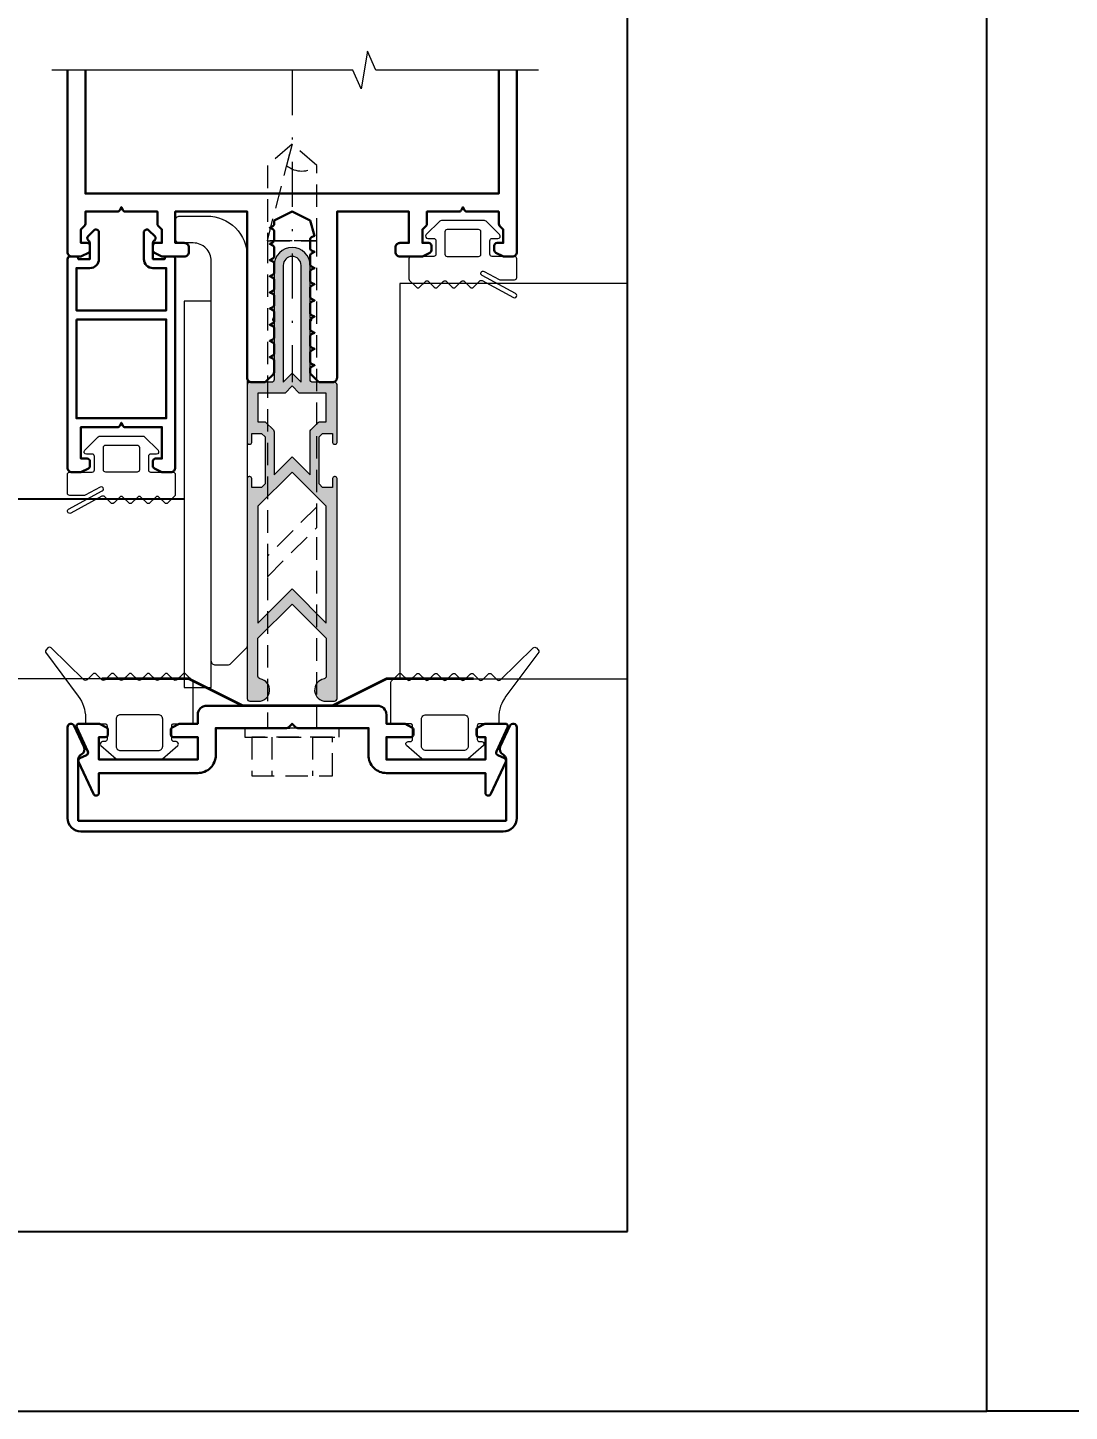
# Model space of a CAD drawing. Extents: x -37 to 8820, y -336 to 478.
# Drawn here: x 6666.6 to 6724.6, y 0 to 77 of the extents above; entities that cross this region are included whole.
import ezdxf

# ---------------------------------------------------------------- set-up
doc = ezdxf.new("R2010")
doc.units = 0
doc.header["$LTSCALE"] = 5
doc.linetypes.add('DASHDOT', pattern=[1, 0.5, -0.25, 0, -0.25])
doc.linetypes.add('HIDDEN', pattern=[0.375, 0.25, -0.125])
doc.layers.get('0').update_dxf_attribs({"linetype": 'CONTINUOUS', "lineweight": 30})
doc.layers.get('DEFPOINTS').update_dxf_attribs({"linetype": 'CONTINUOUS'})
for name, color, linetype, lineweight in [('1', 6, 'DASHDOT', 13), ('2', 3, 'HIDDEN', 13), ('Dimentions', 5, 'CONTINUOUS', 15), ('Glass', 5, 'CONTINUOUS', 20), ('Ал подклад', 7, 'CONTINUOUS', 20), ('Герлен', 7, 'CONTINUOUS', 60), ('Зигзаг', 1, 'CONTINUOUS', 15), ('Подкладки', 1, 'CONTINUOUS', 20), ('Рамки', 1, 'CONTINUOUS', 15), ('Уплотнители', 1, 'CONTINUOUS', 20), ('Штриховка', 1, 'CONTINUOUS', 5)]:
    doc.layers.add(name, color=color, linetype=linetype, lineweight=lineweight)
doc.layers.add('Скрытые', color=14, linetype='CONTINUOUS', plot=False)
doc.styles.add('3', font='RUSS.SHX', dxfattribs={"width": 0.7, "height": 3})
doc.dimstyles.new('MX1_6', dxfattribs={"dimtxt": 3, "dimasz": 2.5, "dimexe": 0.5, "dimexo": 0, "dimgap": 0.8, "dimtad": 1, "dimlfac": 1.6, "dimdsep": 46, "dimtxsty": '3', "dimcen": 0, "dimclrd": 256, "dimclre": 256, "dimclrt": 256, "dimaunit": 1, "dimadec": 0, "dimazin": 0, "dimtfac": 1, "dimtmove": 0, "dimatfit": 1, "dimfxl": 1, "dimtvp": 1, "dimtolj": 1, "dimtzin": 0, "dimarcsym": 0})

# ---------------------------------------------------------------- blocks, each defined once
blk = doc.blocks.new('*D1201')
at = {"layer": 'DEFPOINTS', "color": 0, "linetype": 'Continuous', "transparency": 16777216}
for p in [(6640.812, 62.768), (6664.159, 62.768), (6675.342, 50.768)]:
    blk.add_point(p, dxfattribs=at)
at = {"layer": 'Dimentions', "linetype": 'Continuous', "lineweight": -2, "transparency": 16777216}
for p, q in [((6640.812, 62.768), (6664.659, 62.768)), ((6664.159, 53.268), (6664.159, 60.268)), ((6675.342, 50.768), (6663.659, 50.768))]:
    blk.add_line(p, q, dxfattribs=at)
at = {"layer": 'Dimentions', "linetype": 'Continuous', "transparency": 16777216}
for points in [[(6663.742, 60.268), (6664.576, 60.268), (6664.159, 62.768)], [(6663.742, 53.268), (6664.576, 53.268), (6664.159, 50.768)]]:
    blk.add_solid(points, dxfattribs=at)
at = {"layer": 'Dimentions', "linetype": 'Continuous', "transparency": 16777216, "insert": (6661.859, 56.768), "char_height": 3, "attachment_point": 5, "rotation": 90, "style": '3'}
blk.add_mtext('\\A1;24', dxfattribs=at)

msp = doc.modelspace()

# ---------------------------------------------------------------- hatches: boundary and pattern name
at = {"layer": 'Штриховка'}
h = msp.add_hatch(color=256, dxfattribs=at)
h.dxf.hatch_style = 1
edge = h.paths.add_edge_path(flags=16)
edge.add_line((6681.342, 57.7675), (6681.842, 57.2675))
edge.add_line((6681.842, 57.2675), (6681.842, 63.7675))
edge.add_arc((6681.342, 63.7675), 0.5, 0, 180)
edge.add_line((6680.842, 63.7675), (6680.842, 57.2675))
edge.add_line((6680.842, 57.2675), (6681.342, 57.7675))
edge = h.paths.add_edge_path(flags=16)
edge.add_line((6679.442, 56.6675), (6679.442, 55.0675))
edge.add_line((6679.442, 55.0675), (6679.7813, 55.0675))
edge.add_arc((6679.7813, 54.9175), 0.15, 45, 90, ccw=False)
edge.add_line((6679.8874, 55.0236), (6680.298, 54.6129))
edge.add_arc((6680.192, 54.5069), 0.15, 0, 45, ccw=False)
edge.add_line((6680.342, 54.5069), (6680.342, 52.1146))
edge.add_line((6680.342, 52.1146), (6681.342, 53.1146))
edge.add_line((6681.342, 53.1146), (6682.342, 52.1146))
edge.add_line((6682.342, 52.1146), (6682.342, 54.5069))
edge.add_arc((6682.492, 54.5069), 0.15, 135, 180, ccw=False)
edge.add_line((6682.3859, 54.6129), (6682.7966, 55.0236))
edge.add_arc((6682.9026, 54.9175), 0.15, 90, 135, ccw=False)
edge.add_line((6682.9026, 55.0675), (6683.242, 55.0675))
edge.add_line((6683.242, 55.0675), (6683.242, 56.6675))
edge.add_line((6683.242, 56.6675), (6681.7349, 56.6675))
edge.add_line((6681.7349, 56.6675), (6681.342, 57.0604))
edge.add_line((6681.342, 57.0604), (6680.9491, 56.6675))
edge.add_line((6680.9491, 56.6675), (6679.442, 56.6675))
h.paths.add_polyline_path([(6679.442, 43.866), (6681.342, 45.766), (6683.242, 43.866), (6683.242, 50.366), (6681.342, 52.266), (6679.442, 50.366)], flags=16)
edge = h.paths.add_edge_path()
edge.add_arc((6678.942, 53.9175), 0.1, 180, 270)
edge.add_line((6678.942, 53.8175), (6678.992, 53.8175))
edge.add_arc((6678.992, 53.9175), 0.1, 270, 360)
edge.add_line((6679.092, 53.9175), (6679.092, 54.4175))
edge.add_line((6679.092, 54.4175), (6679.6449, 54.4175))
edge.add_line((6679.6449, 54.4175), (6679.842, 54.2205))
edge.add_line((6679.842, 54.2205), (6679.842, 51.6146))
edge.add_line((6679.842, 51.6146), (6679.6449, 51.4175))
edge.add_line((6679.6449, 51.4175), (6679.092, 51.4175))
edge.add_line((6679.092, 51.4175), (6679.092, 51.9175))
edge.add_arc((6678.992, 51.9175), 0.1, 0, 90)
edge.add_line((6678.992, 52.0175), (6678.942, 52.0175))
edge.add_arc((6678.942, 51.9175), 0.1, 90, 180)
edge.add_line((6678.842, 51.9175), (6678.842, 39.6675))
edge.add_arc((6678.992, 39.6675), 0.15, 180, 270)
edge.add_line((6678.992, 39.5175), (6679.467, 39.5175))
edge.add_arc((6679.467, 40.1425), 0.625, 270, 440.718201)
edge.add_arc((6679.592, 40.9074), 0.15, 180, 260.718201, ccw=False)
edge.add_line((6679.442, 40.9074), (6679.442, 43.0175))
edge.add_line((6679.442, 43.0175), (6681.342, 44.9175))
edge.add_line((6681.342, 44.9175), (6683.242, 43.0175))
edge.add_line((6683.242, 43.0175), (6683.242, 40.9074))
edge.add_arc((6683.092, 40.9074), 0.15, -80.718201, 0, ccw=False)
edge.add_arc((6683.217, 40.1425), 0.625, 99.281799, 270)
edge.add_line((6683.217, 39.5175), (6683.692, 39.5175))
edge.add_arc((6683.692, 39.6675), 0.15, 270, 360)
edge.add_line((6683.842, 39.6675), (6683.842, 51.9175))
edge.add_arc((6683.742, 51.9175), 0.1, 0, 90)
edge.add_line((6683.742, 52.0175), (6683.692, 52.0175))
edge.add_arc((6683.692, 51.9175), 0.1, 90, 180)
edge.add_line((6683.592, 51.9175), (6683.592, 51.4175))
edge.add_line((6683.592, 51.4175), (6683.039, 51.4175))
edge.add_line((6683.039, 51.4175), (6682.842, 51.6146))
edge.add_line((6682.842, 51.6146), (6682.842, 54.2205))
edge.add_line((6682.842, 54.2205), (6683.039, 54.4175))
edge.add_line((6683.039, 54.4175), (6683.592, 54.4175))
edge.add_line((6683.592, 54.4175), (6683.592, 53.9175))
edge.add_arc((6683.692, 53.9175), 0.1, 180, 270)
edge.add_line((6683.692, 53.8175), (6683.742, 53.8175))
edge.add_arc((6683.742, 53.9175), 0.1, 270, 360)
edge.add_line((6683.842, 53.9175), (6683.842, 57.1175))
edge.add_arc((6683.692, 57.1175), 0.15, 0, 90)
edge.add_line((6683.692, 57.2675), (6682.492, 57.2675))
edge.add_arc((6682.492, 57.4175), 0.15, 180, 270, ccw=False)
edge.add_line((6682.342, 57.4175), (6682.342, 60.6675))
edge.add_arc((6682.342, 60.7675), 0.1, 270, 450)
edge.add_line((6682.342, 60.8675), (6682.342, 63.7675))
edge.add_arc((6681.342, 63.7675), 1, 0, 180)
edge.add_line((6680.342, 63.7675), (6680.342, 60.8675))
edge.add_arc((6680.342, 60.7675), 0.1, 90, 270)
edge.add_line((6680.342, 60.6675), (6680.342, 57.4175))
edge.add_arc((6680.192, 57.4175), 0.15, 270, 360, ccw=False)
edge.add_line((6680.192, 57.2675), (6678.992, 57.2675))
edge.add_arc((6678.992, 57.1175), 0.15, 90, 180)
edge.add_line((6678.842, 57.1175), (6678.842, 53.9175))

# ---------------------------------------------------------------- linework, layer by layer
msp.add_lwpolyline([(6693.842, 74.6321), (6693.842, 64.5175, -0.4142136), (6693.592, 64.2675), (6693.1274, 64.2675, -0.1164338), (6693.0603, 64.2833), (6692.6749, 64.4761, -0.284079), (6692.592, 64.6102), (6692.592, 64.8675, -0.4142136), (6692.742, 65.0175), (6693.092, 65.0175), (6693.092, 65.7675), (6692.8859, 65.9736, -0.1989124), (6692.842, 66.0796), (6692.842, 66.7675), (6691.0597, 66.7675, -0.284079), (6690.9255, 66.8504), (6690.842, 67.0175), (6690.7584, 66.8504, -0.284079), (6690.6243, 66.7675), (6688.842, 66.7675), (6688.842, 66.0796, -0.1989124), (6688.798, 65.9736), (6688.592, 65.7675), (6688.592, 65.0175), (6688.942, 65.0175, -0.4142136), (6689.092, 64.8675), (6689.092, 64.6102, -0.284079), (6689.009, 64.4761), (6688.6236, 64.2833, -0.1164338), (6688.5566, 64.2675), (6687.342, 64.2675, -0.4142136), (6687.092, 64.5175), (6687.092, 64.7675, -0.4142136), (6687.342, 65.0175), (6687.842, 65.0175), (6687.842, 66.7675), (6683.842, 66.7675), (6683.842, 57.5175, -0.4142136), (6683.592, 57.2675), (6682.9041, 57.2675, -0.1989124), (6682.798, 57.3114), (6682.3859, 57.7236, -0.1989124), (6682.342, 57.8296), (6682.342, 57.9998, -0.284079), (6682.4249, 58.134), (6682.592, 58.2175), (6682.4249, 58.3011, -0.284079), (6682.342, 58.4352), (6682.342, 58.8998, -0.284079), (6682.4249, 59.034), (6682.592, 59.1175), (6682.4249, 59.2011, -0.284079), (6682.342, 59.3352), (6682.342, 59.7998, -0.284079), (6682.4249, 59.934), (6682.592, 60.0175), (6682.4249, 60.1011, -0.284079), (6682.342, 60.2352), (6682.342, 60.6998, -0.284079), (6682.4249, 60.834), (6682.592, 60.9175), (6682.4249, 61.0011, -0.284079), (6682.342, 61.1352), (6682.342, 61.5998, -0.284079), (6682.4249, 61.734), (6682.592, 61.8175), (6682.4249, 61.9011, -0.284079), (6682.342, 62.0352), (6682.342, 62.4998, -0.284079), (6682.4249, 62.634), (6682.592, 62.7175), (6682.4249, 62.8011, -0.284079), (6682.342, 62.9352), (6682.342, 63.3998, -0.284079), (6682.4249, 63.534), (6682.592, 63.6175), (6682.4249, 63.7011, -0.284079), (6682.342, 63.8352), (6682.342, 64.2998, -0.284079), (6682.4249, 64.434), (6682.592, 64.5175), (6682.4249, 64.6011, -0.284079), (6682.342, 64.7352), (6682.342, 65.1998, -0.284079), (6682.4249, 65.334), (6682.592, 65.4175), (6682.342, 66.2675), (6681.342, 66.7675), (6680.342, 66.2675), (6680.342, 66.0852, -0.284079), (6680.259, 65.9511), (6680.092, 65.8675), (6680.259, 65.784, -0.284079), (6680.342, 65.6498), (6680.342, 65.1852, -0.284079), (6680.259, 65.0511), (6680.092, 64.9675), (6680.259, 64.884, -0.284079), (6680.342, 64.7498), (6680.342, 64.2852, -0.284079), (6680.259, 64.1511), (6680.092, 64.0675), (6680.259, 63.984, -0.284079), (6680.342, 63.8498), (6680.342, 63.3852, -0.284079), (6680.259, 63.2511), (6680.092, 63.1675), (6680.259, 63.084, -0.284079), (6680.342, 62.9498), (6680.342, 62.4852, -0.284079), (6680.259, 62.3511), (6680.092, 62.2675), (6680.259, 62.184, -0.284079), (6680.342, 62.0498), (6680.342, 61.5852, -0.284079), (6680.259, 61.4511), (6680.092, 61.3675), (6680.259, 61.284, -0.284079), (6680.342, 61.1498), (6680.342, 60.6852, -0.284079), (6680.259, 60.5511), (6680.092, 60.4675), (6680.259, 60.384, -0.284079), (6680.342, 60.2498), (6680.342, 59.7852, -0.284079), (6680.259, 59.6511), (6680.092, 59.5675), (6680.259, 59.484, -0.284079), (6680.342, 59.3498), (6680.342, 58.8852, -0.284079), (6680.259, 58.7511), (6680.092, 58.6675), (6680.259, 58.584, -0.284079), (6680.342, 58.4498), (6680.342, 57.8296, -0.1989124), (6680.298, 57.7236), (6679.8859, 57.3114, -0.1989124), (6679.7798, 57.2675), (6679.092, 57.2675, -0.4142136), (6678.842, 57.5175), (6678.842, 66.7675), (6674.842, 66.7675), (6674.842, 65.0175), (6675.342, 65.0175, -0.4142136), (6675.592, 64.7675), (6675.592, 64.5175, -0.4142136), (6675.342, 64.2675), (6674.1274, 64.2675, -0.1164338), (6674.0603, 64.2833), (6673.6749, 64.4761, -0.284079), (6673.592, 64.6102), (6673.592, 64.8675, -0.4142136), (6673.742, 65.0175), (6674.092, 65.0175), (6674.092, 65.7675), (6673.8859, 65.9736, -0.1989124), (6673.842, 66.0796), (6673.842, 66.7675), (6672.0597, 66.7675, -0.284079), (6671.9255, 66.8504), (6671.842, 67.0175), (6671.7584, 66.8504, -0.284079), (6671.6243, 66.7675), (6669.842, 66.7675), (6669.842, 66.0796, -0.1989124), (6669.798, 65.9736), (6669.592, 65.7675), (6669.592, 65.0175), (6669.942, 65.0175, -0.4142136), (6670.092, 64.8675), (6670.092, 64.6102, -0.284079), (6670.009, 64.4761), (6669.6236, 64.2833, -0.1164338), (6669.5566, 64.2675), (6669.092, 64.2675, -0.4142136), (6668.842, 64.5175), (6668.842, 74.6321)], format="xyb")
msp.add_lwpolyline([(6692.842, 74.6321), (6692.842, 67.7675), (6669.842, 67.7675), (6669.842, 74.6321)])
for points in [[(6669.292, 64.2675, -0.4142136), (6669.442, 64.1175), (6670.092, 64.1175), (6670.092, 64.9714, 0.1989124), (6670.0187, 65.1481), (6669.9859, 65.181, -0.4142136), (6669.9859, 65.3931), (6670.3123, 65.7195, -0.6681786), (6670.592, 65.6037), (6670.592, 64.1175, -0.4142136), (6670.092, 63.6175), (6669.342, 63.6175), (6669.342, 61.2675), (6674.342, 61.2675), (6674.342, 63.6175), (6673.592, 63.6175, -0.4142136), (6673.092, 64.1175), (6673.092, 65.6037, -0.6681786), (6673.3716, 65.7195), (6673.698, 65.3931, -0.4142136), (6673.698, 65.181), (6673.6652, 65.1481, 0.1989124), (6673.592, 64.9714), (6673.592, 64.1175), (6674.242, 64.1175, -0.4142136), (6674.392, 64.2675), (6674.692, 64.2675, -0.4142136), (6674.842, 64.1175), (6674.842, 52.5175, -0.4142136), (6674.592, 52.2675), (6674.1274, 52.2675, -0.1164338), (6674.0603, 52.2833), (6673.6749, 52.4761, -0.284079), (6673.592, 52.6102), (6673.592, 52.8675, -0.4142136), (6673.742, 53.0175), (6674.092, 53.0175), (6674.092, 54.7675), (6672.0597, 54.7675, -0.284079), (6671.9255, 54.8504), (6671.842, 55.0175), (6671.7584, 54.8504, -0.284079), (6671.6243, 54.7675), (6669.592, 54.7675), (6669.592, 53.0175), (6669.942, 53.0175, -0.4142136), (6670.092, 52.8675), (6670.092, 52.6102, -0.284079), (6670.009, 52.4761), (6669.6236, 52.2833, -0.1164338), (6669.5566, 52.2675), (6669.092, 52.2675, -0.4142136), (6668.842, 52.5175), (6668.842, 64.1175, -0.4142136), (6668.992, 64.2675)], [(6669.456, 36.1444, -0.4142136), (6669.5286, 36.3437), (6669.906, 36.5197, 0.4142136), (6669.9786, 36.719), (6669.356, 38.0541, -0.5486188), (6669.492, 38.2675), (6670.5566, 38.2675, -0.1164338), (6670.6236, 38.2517), (6671.009, 38.059, -0.284079), (6671.092, 37.9248), (6671.092, 37.6675, -0.4142136), (6670.942, 37.5175), (6670.592, 37.5175), (6670.592, 36.2675), (6676.092, 36.2675), (6676.092, 37.5175), (6674.742, 37.5175, -0.4142136), (6674.592, 37.6675), (6674.592, 37.9248, -0.284079), (6674.6749, 38.059), (6675.0603, 38.2517, -0.1164338), (6675.1274, 38.2675), (6676.092, 38.2675), (6676.092, 38.7675, -0.4142136), (6676.592, 39.2675), (6686.092, 39.2675, -0.4142136), (6686.592, 38.7675), (6686.592, 38.2675), (6687.5566, 38.2675, -0.1164338), (6687.6236, 38.2517), (6688.009, 38.059, -0.284079), (6688.092, 37.9248), (6688.092, 37.6675, -0.4142136), (6687.942, 37.5175), (6686.592, 37.5175), (6686.592, 36.2675), (6692.092, 36.2675), (6692.092, 37.5175), (6691.742, 37.5175, -0.4142136), (6691.592, 37.6675), (6691.592, 37.9248, -0.284079), (6691.6749, 38.059), (6692.0603, 38.2517, -0.1164338), (6692.1274, 38.2675), (6693.192, 38.2675, -0.5486188), (6693.3279, 38.0541), (6692.7054, 36.719, 0.4142136), (6692.7779, 36.5197), (6693.1554, 36.3437, -0.4142136), (6693.2279, 36.1444), (6692.3931, 34.3541, -0.2914734), (6692.2572, 34.2675), (6692.242, 34.2675, -0.4142136), (6692.092, 34.4175), (6692.092, 35.5175), (6686.592, 35.5175, -0.4142136), (6685.592, 36.5175), (6685.592, 38.0175), (6681.6541, 38.0175, -0.1989124), (6681.548, 38.0614), (6681.342, 38.2675), (6681.1359, 38.0614, -0.1989124), (6681.0298, 38.0175), (6677.092, 38.0175), (6677.092, 36.5175, -0.4142136), (6676.092, 35.5175), (6670.592, 35.5175), (6670.592, 34.4175, -0.4142136), (6670.442, 34.2675), (6670.4268, 34.2675, -0.2914734), (6670.2908, 34.3541)], [(6669.592, 32.2675), (6693.092, 32.2675, 0.4142136), (6693.842, 33.0175), (6693.842, 38.0675, 0.8025849), (6693.4607, 38.152), (6692.9248, 37.0027, 0.4015594), (6693.0804, 36.5443, -0.2797393), (6693.242, 36.2781), (6693.242, 32.8675), (6669.442, 32.8675), (6669.442, 36.2781, -0.2797393), (6669.6035, 36.5443, 0.4015594), (6669.7592, 37.0027), (6669.2232, 38.152, 0.8025849), (6668.842, 38.0675), (6668.842, 33.0175, 0.4142136)]]:
    msp.add_lwpolyline(points, format="xyb", close=True)
msp.add_lwpolyline([(6669.342, 60.7675), (6669.342, 55.2675), (6674.342, 55.2675), (6674.342, 60.7675)], close=True)
at = {"layer": '1'}
msp.add_line((6681.342, 74.6321), (6681.342, 57.2675), dxfattribs=at)
at = {"layer": '2'}
for p, q in [((6680.217, 37.5175), (6680.217, 35.3675)), ((6682.467, 37.5175), (6682.467, 35.3675))]:
    msp.add_line(p, q, dxfattribs=at)
msp.add_lwpolyline([(6682.7138, 65.1446), (6682.7138, 69.3246), (6681.3404, 70.5189), (6679.967, 69.3246), (6679.967, 65.1446), (6682.7138, 65.1446)], dxfattribs=at)
msp.add_lwpolyline([(6679.967, 65.1446), (6681.3404, 70.5189), (6681.0352, 69.3246, 0.3633079), (6682.7138, 69.3246)], format="xyb", dxfattribs=at)
for points in [[(6682.717, 38.0175), (6682.7138, 65.1446), (6681.342, 65.1446), (6679.967, 65.1446), (6679.967, 38.0175)], [(6679.967, 46.443), (6682.717, 49.193), (6682.717, 50.3388), (6679.967, 47.5888)], [(6683.967, 37.5175), (6683.967, 38.0175), (6678.717, 38.0175), (6678.717, 37.5175)], [(6683.592, 37.5175), (6679.092, 37.5175), (6679.092, 35.3675), (6683.592, 35.3675)]]:
    msp.add_lwpolyline(points, close=True, dxfattribs=at)
at = {"layer": 'Glass'}
for points in [[(6700, 62.7675), (6687.3419, 62.7675), (6687.3419, 40.7675), (6700, 40.7675)], [(6652.8119, 50.7675), (6675.342, 50.7675), (6675.342, 40.7675), (6652.8119, 40.7675)]]:
    msp.add_lwpolyline(points, close=True, dxfattribs=at)
at = {"layer": 'Ал подклад', "color": 0}
msp.add_lwpolyline([(6674.842, 66.2675, -0.4142136), (6675.092, 66.5175), (6676.592, 66.5175, -0.4142136), (6678.842, 64.2675), (6678.842, 42.6206, -0.1989124), (6678.7687, 42.4438), (6677.9152, 41.5903, -0.1989124), (6677.7384, 41.517), (6677.092, 41.517, -0.4142136), (6676.842, 41.767), (6676.842, 64.0175, 0.4142136), (6675.842, 65.0175), (6675.092, 65.0175, -0.4142136), (6674.842, 65.2675)], format="xyb", close=True, dxfattribs=at)
at = {"layer": 'Герлен', "ltscale": 2, "const_width": 0.15}
msp.add_lwpolyline([(6691.442, 40.7675), (6686.592, 40.7675), (6683.592, 39.2675), (6678.592, 39.2675), (6675.592, 40.7675), (6670.742, 40.7675)], dxfattribs=at)
at = {"layer": 'Зигзаг'}
msp.add_lwpolyline([(6695.0434, 74.6321), (6686.0034, 74.6321), (6685.5387, 75.6864), (6685.1902, 73.5963), (6684.7242, 74.6321), (6667.9648, 74.6321)], dxfattribs=at)
at = {"layer": 'Подкладки'}
msp.add_lwpolyline([(6675.342, 40.2764), (6676.842, 40.2764), (6676.842, 61.7764), (6675.342, 61.7764)], close=True, dxfattribs=at)
at = {"layer": 'Рамки'}
msp.add_line((6535, 10), (6700, 10), dxfattribs=at)
at = {"layer": 'Скрытые', "linetype": 'Continuous'}
for points in [[(6720, 297), (6510, 297), (6510, 0), (6720, 0)], [(6720, 297), (6930, 297), (6930, 0), (6720, 0)], [(6700, 10), (6700, 287), (6535, 287), (6535, 10)]]:
    msp.add_lwpolyline(points, close=True, dxfattribs=at)
at = {"layer": 'Уплотнители'}
for points in [[(6692.0266, 63.4362), (6692.8626, 62.9826, 0.1249127), (6692.9222, 62.9675), (6693.717, 62.9675, 0.4142136), (6693.842, 63.0925), (6693.842, 64.1425, 0.4142136), (6693.717, 64.2675), (6692.467, 64.2675, -0.4142136), (6692.342, 64.3925), (6692.342, 65.1425, -0.4142136), (6692.467, 65.2675), (6692.792, 65.2675, 0.6685867), (6692.8803, 65.481), (6692.1286, 66.231, 0.1986192), (6692.0403, 66.2675), (6689.6437, 66.2675, 0.1986192), (6689.5554, 66.231), (6688.8037, 65.481, 0.6685867), (6688.892, 65.2675), (6689.217, 65.2675, -0.4142136), (6689.342, 65.1425), (6689.342, 64.3925, -0.4142136), (6689.217, 64.2675), (6687.967, 64.2675, 0.4142136), (6687.842, 64.1425), (6687.842, 63.0193, 0.1989124), (6687.8786, 62.9309), (6688.2536, 62.5559, 0.4142136), (6688.4304, 62.5559), (6688.7536, 62.8791, -0.4142136), (6688.9304, 62.8791), (6689.2536, 62.5559, 0.4142136), (6689.4304, 62.5559), (6689.7536, 62.8791, -0.4142136), (6689.9304, 62.8791), (6690.2536, 62.5559, 0.4142136), (6690.4304, 62.5559), (6690.7536, 62.8791, -0.4142136), (6690.9304, 62.8791), (6691.2536, 62.5559, 0.4142136), (6691.4304, 62.5559), (6691.776, 62.9015, -0.3320761), (6691.924, 62.923), (6693.6574, 61.9826, 1), (6693.7766, 62.2024), (6691.9074, 63.2165, -1)], [(6691.717, 65.7675), (6689.967, 65.7675, 0.4142136), (6689.842, 65.6425), (6689.842, 64.3925, 0.4142136), (6689.967, 64.2675), (6691.717, 64.2675, 0.4142136), (6691.842, 64.3925), (6691.842, 65.6425, 0.4142136)], [(6678.842, 53.9175, 0.4142136), (6678.942, 53.8175), (6678.992, 53.8175, 0.4142136), (6679.092, 53.9175), (6679.092, 54.4175), (6679.6449, 54.4175), (6679.842, 54.2205), (6679.842, 51.6146), (6679.6449, 51.4175), (6679.092, 51.4175), (6679.092, 51.9175, 0.4142136), (6678.992, 52.0175), (6678.942, 52.0175, 0.4142136), (6678.842, 51.9175), (6678.842, 39.6675, 0.4142136), (6678.992, 39.5175), (6679.467, 39.5175, 0.9221128), (6679.5678, 40.7593, -0.3675232), (6679.442, 40.9074), (6679.442, 43.0175), (6681.342, 44.9175), (6683.242, 43.0175), (6683.242, 40.9074, -0.3675232), (6683.1162, 40.7593, 0.9221128), (6683.217, 39.5175), (6683.692, 39.5175, 0.4142136), (6683.842, 39.6675), (6683.842, 51.9175, 0.4142136), (6683.742, 52.0175), (6683.692, 52.0175, 0.4142136), (6683.592, 51.9175), (6683.592, 51.4175), (6683.039, 51.4175), (6682.842, 51.6146), (6682.842, 54.2205), (6683.039, 54.4175), (6683.592, 54.4175), (6683.592, 53.9175, 0.4142136), (6683.692, 53.8175), (6683.742, 53.8175, 0.4142136), (6683.842, 53.9175), (6683.842, 57.1175, 0.4142136), (6683.692, 57.2675), (6682.492, 57.2675, -0.4142136), (6682.342, 57.4175), (6682.342, 60.6675, 1), (6682.342, 60.8675), (6682.342, 63.7675, 1), (6680.342, 63.7675), (6680.342, 60.8675, 1), (6680.342, 60.6675), (6680.342, 57.4175, -0.4142136), (6680.192, 57.2675), (6678.992, 57.2675, 0.4142136), (6678.842, 57.1175)], [(6681.342, 57.7675), (6681.842, 57.2675), (6681.842, 63.7675, 1), (6680.842, 63.7675), (6680.842, 57.2675), (6681.342, 57.7675)], [(6679.442, 56.6675), (6679.442, 55.0675), (6679.7813, 55.0675, -0.1989124), (6679.8874, 55.0236), (6680.298, 54.6129, -0.1989124), (6680.342, 54.5069), (6680.342, 52.1146), (6681.342, 53.1146), (6682.342, 52.1146), (6682.342, 54.5069, -0.1989124), (6682.3859, 54.6129), (6682.7966, 55.0236, -0.1989124), (6682.9026, 55.0675), (6683.242, 55.0675), (6683.242, 56.6675), (6681.7349, 56.6675), (6681.342, 57.0604), (6680.9491, 56.6675)], [(6670.6574, 51.4362), (6669.8213, 50.9826, -0.1249127), (6669.7617, 50.9675), (6668.967, 50.9675, -0.4142136), (6668.842, 51.0925), (6668.842, 52.1425, -0.4142136), (6668.967, 52.2675), (6670.217, 52.2675, 0.4142136), (6670.342, 52.3925), (6670.342, 53.1425, 0.4142136), (6670.217, 53.2675), (6669.892, 53.2675, -0.6685867), (6669.8037, 53.481), (6670.5554, 54.231, -0.1986192), (6670.6437, 54.2675), (6673.0403, 54.2675, -0.1986192), (6673.1286, 54.231), (6673.8803, 53.481, -0.6685867), (6673.792, 53.2675), (6673.467, 53.2675, 0.4142136), (6673.342, 53.1425), (6673.342, 52.3925, 0.4142136), (6673.467, 52.2675), (6674.717, 52.2675, -0.4142136), (6674.842, 52.1425), (6674.842, 51.0193, -0.1989124), (6674.8054, 50.9309), (6674.4304, 50.5559, -0.4142136), (6674.2536, 50.5559), (6673.9304, 50.8791, 0.4142136), (6673.7536, 50.8791), (6673.4304, 50.5559, -0.4142136), (6673.2536, 50.5559), (6672.9304, 50.8791, 0.4142136), (6672.7536, 50.8791), (6672.4304, 50.5559, -0.4142136), (6672.2536, 50.5559), (6671.9304, 50.8791, 0.4142136), (6671.7536, 50.8791), (6671.4304, 50.5559, -0.4142136), (6671.2536, 50.5559), (6670.9079, 50.9015, 0.3320761), (6670.7599, 50.923), (6669.0266, 49.9826, -1), (6668.9074, 50.2024), (6670.7766, 51.2165, 1)], [(6670.967, 53.7675), (6672.717, 53.7675, -0.4142136), (6672.842, 53.6425), (6672.842, 52.3925, -0.4142136), (6672.717, 52.2675), (6670.967, 52.2675, -0.4142136), (6670.842, 52.3925), (6670.842, 53.6425, -0.4142136)], [(6674.767, 37.2675, -0.4142136), (6674.642, 37.3925), (6674.642, 38.1425, -0.4142136), (6674.767, 38.2675), (6675.842, 38.2675), (6675.842, 40.5779, 0.1989124), (6675.8127, 40.6486), (6675.4304, 41.0309, 0.4142136), (6675.2536, 41.0309), (6674.9304, 40.7077, -0.4142136), (6674.7536, 40.7077), (6674.4304, 41.0309, 0.4142136), (6674.2536, 41.0309), (6673.9304, 40.7077, -0.4142136), (6673.7536, 40.7077), (6673.4304, 41.0309, 0.4142136), (6673.2536, 41.0309), (6672.9304, 40.7077, -0.4142136), (6672.7536, 40.7077), (6672.4304, 41.0309, 0.4142136), (6672.2536, 41.0309), (6671.9304, 40.7077, -0.4142136), (6671.7536, 40.7077), (6671.4304, 41.0309, 0.4142136), (6671.2536, 41.0309), (6670.9304, 40.7077, -0.4142136), (6670.7536, 40.7077), (6670.4304, 41.0309, 0.4142136), (6670.2536, 41.0309), (6669.9304, 40.7077, -0.4142136), (6669.7536, 40.7077), (6667.9304, 42.4791, 0.4142136), (6667.7536, 42.4791), (6667.6485, 42.3741, 0.2925382), (6667.6196, 42.2425), (6669.4443, 39.7999, -0.1617878), (6669.842, 38.603), (6669.842, 38.2675), (6670.917, 38.2675, -0.4142136), (6671.042, 38.1425), (6671.042, 37.3925, -0.4142136), (6670.917, 37.2675), (6670.792, 37.2675, 0.6685867), (6670.7037, 37.054), (6671.5554, 36.304, 0.1986192), (6671.6437, 36.2675), (6674.0403, 36.2675, 0.1986192), (6674.1286, 36.304), (6674.9803, 37.054, 0.6685867), (6674.892, 37.2675)], [(6687.917, 37.2675, 0.4142136), (6688.042, 37.3925), (6688.042, 38.1425, 0.4142136), (6687.917, 38.2675), (6686.842, 38.2675), (6686.842, 40.5779, -0.1989124), (6686.8713, 40.6486), (6687.2536, 41.0309, -0.4142136), (6687.4304, 41.0309), (6687.7536, 40.7077, 0.4142136), (6687.9304, 40.7077), (6688.2536, 41.0309, -0.4142136), (6688.4304, 41.0309), (6688.7536, 40.7077, 0.4142136), (6688.9304, 40.7077), (6689.2536, 41.0309, -0.4142136), (6689.4304, 41.0309), (6689.7536, 40.7077, 0.4142136), (6689.9304, 40.7077), (6690.2536, 41.0309, -0.4142136), (6690.4304, 41.0309), (6690.7536, 40.7077, 0.4142136), (6690.9304, 40.7077), (6691.2536, 41.0309, -0.4142136), (6691.4304, 41.0309), (6691.7536, 40.7077, 0.4142136), (6691.9304, 40.7077), (6692.2536, 41.0309, -0.4142136), (6692.4304, 41.0309), (6692.7536, 40.7077, 0.4142136), (6692.9304, 40.7077), (6694.7536, 42.4791, -0.4142136), (6694.9304, 42.4791), (6695.0354, 42.3741, -0.2925382), (6695.0643, 42.2425), (6693.2397, 39.7999, 0.1617878), (6692.842, 38.603), (6692.842, 38.2675), (6691.767, 38.2675, 0.4142136), (6691.642, 38.1425), (6691.642, 37.3925, 0.4142136), (6691.767, 37.2675), (6691.892, 37.2675, -0.6685867), (6691.9803, 37.054), (6691.1286, 36.304, -0.1986192), (6691.0403, 36.2675), (6688.6437, 36.2675, -0.1986192), (6688.5554, 36.304), (6687.7037, 37.054, -0.6685867), (6687.792, 37.2675)], [(6671.792, 36.7675), (6673.892, 36.7675, 0.4142136), (6674.142, 37.0175), (6674.142, 38.5175, 0.4142136), (6673.892, 38.7675), (6671.792, 38.7675, 0.4142136), (6671.542, 38.5175), (6671.542, 37.0175, 0.4142136)], [(6690.892, 36.7675), (6688.792, 36.7675, -0.4142136), (6688.542, 37.0175), (6688.542, 38.5175, -0.4142136), (6688.792, 38.7675), (6690.892, 38.7675, -0.4142136), (6691.142, 38.5175), (6691.142, 37.0175, -0.4142136)]]:
    msp.add_lwpolyline(points, format="xyb", close=True, dxfattribs=at)
msp.add_lwpolyline([(6679.442, 43.866), (6681.342, 45.766), (6683.242, 43.866), (6683.242, 50.366), (6681.342, 52.266), (6679.442, 50.366)], close=True, dxfattribs=at)

# ---------------------------------------------------------------- dimensions: what is measured, and where the dimension line sits
at = {"layer": 'Dimentions', "linetype": 'Continuous'}
dim = msp.add_linear_dim(base=(6664.1588, 62.7675), p1=(6675.342, 50.7675), p2=(6640.8119, 62.7675), angle=90, dimstyle='MX1_6', override={"dimlfac": 2}, dxfattribs=at)
dim.commit()
dim.dimension.update_dxf_attribs({"geometry": '*D1201', "text_midpoint": (6661.8588, 56.7675)})

doc.saveas('drawing.dxf')
